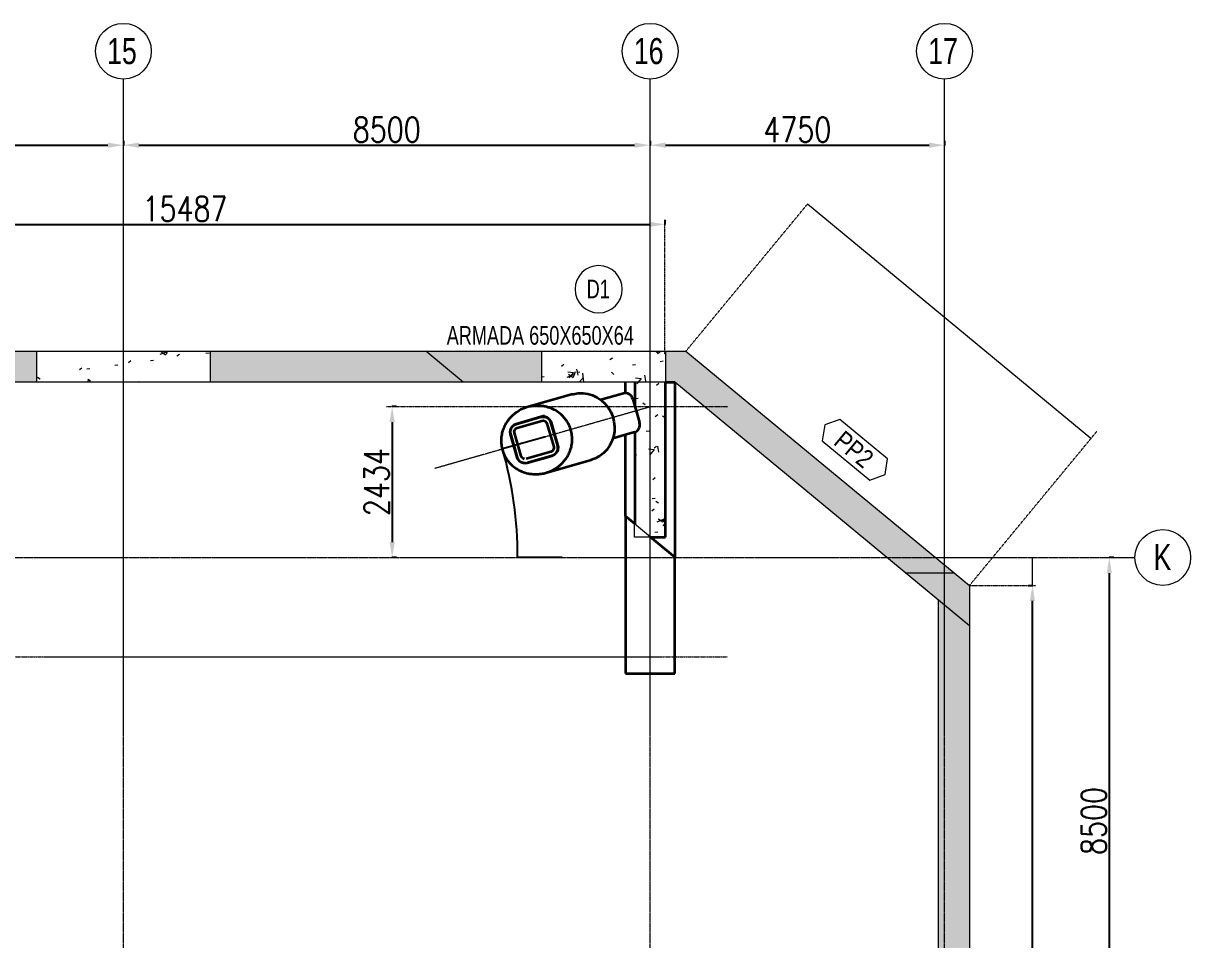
# Model space of a CAD drawing. Header units: metres. Extents: x -5444 to 112500, y -2287 to 89414.
# Drawn here: x 87564 to 106401, y 24785 to 39566 of the extents above; entities that cross this region are included whole.
import ezdxf

# ---------------------------------------------------------------- set-up
doc = ezdxf.new("R2010")
doc.units = ezdxf.units.M
doc.header["$LTSCALE"] = 10
doc.linetypes.add('Grid Line', pattern=[3.33375, 1.905, -0.47625, 0.47625, -0.47625])
doc.linetypes.add('Hidden 0_75', pattern=[0.225, 0.1125, -0.1125])
doc.layers.add('COTAS', color=8, linetype='Continuous')
for name, color, linetype, lineweight in [('E_CIMENTACION-1', 254, 'Continuous', 18), ('E_CIMENTACION-2', 253, 'Continuous', 18), ('E_CIMENTACION-3', 8, 'Continuous', 18), ('E_CIMENTACION-4', 7, 'Continuous', 18), ('E_COLUMNAS-1', 4, 'Continuous', 35), ('E_DETALLES-1', 7, 'Hidden 0_75', 9), ('E_DIM', 2, 'Continuous', 9), ('E_DIM-1', 2, 'Continuous', 18), ('E_EJES', 8, 'Continuous', 9), ('E_EJES-1', 8, 'Grid Line', 9), ('E_MUROS-1', 10, 'Continuous', 18), ('E_MUROS-2', 253, 'Continuous', 18), ('E_TEXTO', 3, 'Continuous', 9)]:
    doc.layers.add(name, color=color, linetype=linetype, lineweight=lineweight)
doc.styles.add('Arial Narrow', font='', dxfattribs={"width": 0.85, "height": 0.3})
doc.styles.add('Arial Narrow_1', font='', dxfattribs={"height": 0.3})
doc.styles.add('CNI_COTAS', font='romans.shx', dxfattribs={"width": 0.8})
doc.styles.add('Swis721 LtCn BT', font='swisscl.ttf', dxfattribs={"height": 0.42})
doc.styles.add('Yu Gothic UI Light', font='Yu Gothic UI Light.ttf', dxfattribs={"height": 0.225})
doc.styles.get('Arial Narrow').set_extended_font_data('Arial Narrow')
doc.styles.get('Arial Narrow_1').set_extended_font_data('Arial Narrow')
doc.dimstyles.new('1.5', dxfattribs={"dimscale": 0, "dimtxt": 400, "dimasz": 250, "dimexe": 4, "dimexo": 4, "dimgap": 50, "dimtad": 1, "dimdec": 0, "dimzin": 4, "dimdsep": 46, "dimtxsty": 'CNI_COTAS', "dimcen": 0, "dimclrd": 256, "dimclrt": 3, "dimadec": 0, "dimazin": 0, "dimtfac": 1, "dimtdec": 0, "dimtmove": 2, "dimatfit": 0, "dimfxl": 0.05, "dimtolj": 1, "dimtzin": 0, "dimarcsym": 0})
doc.dimstyles.new('CNI_COTAS_1', dxfattribs={"dimscale": 0.3048, "dimtxt": 0.235657, "dimasz": 0.492126, "dimexe": 0.246063, "dimexo": 0.0625, "dimgap": 0.049213, "dimtad": 1, "dimrnd": 0.01, "dimzin": 0, "dimdsep": 46, "dimtxsty": 'Yu Gothic UI Light', "dimblk1": 'OPEN30', "dimblk2": 'OPEN30', "dimsah": 1, "dimcen": 0.09, "dimdle": 0.246063, "dimazin": 0, "dimtfac": 1, "dimtdec": 4, "dimtix": 1, "dimtmove": 2, "dimatfit": 3, "dimfxl": 0.246063, "dimfxlon": 1, "dimtvp": 1, "dimtolj": 1, "dimtzin": 0, "dimlwd": 18, "dimlwe": 18, "dimarcsym": 2})
doc.dimstyles.new('CNI_COTAS_RADIAL', dxfattribs={"dimscale": 0.3048, "dimtxt": 0.235657, "dimasz": 0.984252, "dimexe": 1.181102, "dimexo": 0.738189, "dimgap": 0.492126, "dimtad": 1, "dimrnd": 0.01, "dimzin": 0, "dimdsep": 46, "dimtxsty": 'Yu Gothic UI Light', "dimblk1": 'OPEN30', "dimblk2": 'OPEN30', "dimsah": 1, "dimcen": 0.09, "dimdle": 0.246063, "dimazin": 0, "dimtfac": 1, "dimtdec": 4, "dimtix": 1, "dimtmove": 0, "dimatfit": 3, "dimfxl": 1, "dimtvp": 1, "dimtolj": 1, "dimtzin": 0, "dimarcsym": 2})
pattern_1 = [(50, (95341.5, -135213.6), (1092.9874, -96.024), [114, -1257]), (355, (95341.5, -135213.6), (-211.8535, 1146.828), [91, -1006]), (100.451, (95432.5, -135221.6), (882.091, 1050.433), [97, -1069]), (46.184, (95341.5, -134908.6), (1626.246, -252.121), [171, -1886]), (96.636, (95477.5, -134929.6), (1423.989, 1484.504), [146, -1603]), (351.184, (95341.5, -134908.6), (1424.305, 1484.244), [137, -1509]), (21, (95493.5, -134984.6), (909.395, -613.8754), [114, -1257]), (326, (95493.5, -134984.6), (370.702, 1105.747), [91, -1006]), (71.451, (95569.5, -135036.6), (1280.754, 491.083), [97, -1069]), (37.5, (95341.5, -135213.64), (19.0208, 507.4399), [50, -943, 50, -971, -1010]), (37.5, (95341.5, -135213.64), (19.0208, 507.4399), [-2015, 50, -959]), (7.5, (95341.5, -135213.64), (400.9215, 601.4765), [50, -532, 50, -920, -385]), (7.5, (95341.5, -135213.64), (400.9215, 601.4765), [-1553, 50, -335]), (327.5, (95001.5, -135213.64), (813.8092, -34.6925), [50, -331, 50, -1138, -1577]), (327.5, (95001.5, -135213.64), (813.8092, -34.6925), [-1570, 50, -1527]), (317.5, (94849.5, -135213.64), (888.673, 152.753), [50, -445, 50, -739, -1120]), (317.5, (94849.5, -135213.64), (888.673, 152.753), [-1285, 50, -1070])]

# ---------------------------------------------------------------- blocks, each defined once
blk = doc.blocks.new('EST_SCM_RECALCE_12 - EST_SCM_RECALCE_10-2313968-_0_00m_LOC COLUMNAS Y MUROS PISO 1')
at = {"layer": 'E_COLUMNAS-1'}
for p, q in [((1.938, 168.813), (1.938, 168.992)), ((2.088, 168.992), (2.088, 168.617)), ((2.588, 166.492), (2.588, 168.992)), ((2.588, 168.992), (2.738, 168.992)), ((2.738, 168.992), (2.738, 166.167)), ((1.938, 166.829), (1.938, 168.142)), ((2.088, 168.186), (2.088, 166.705)), ((2.088, 166.705), (1.938, 166.829)), ((1.938, 166.829), (1.938, 164.291)), ((2.738, 166.167), (2.345, 166.492)), ((2.345, 166.492), (2.588, 166.492)), ((2.738, 164.291), (2.738, 166.167)), ((1.938, 164.291), (2.738, 164.291))]:
    blk.add_line(p, q, dxfattribs=at)
blk = doc.blocks.new('EST_SCM_CAMISA_17 - EST_SCM_CAMISA_17-3512074-_0_00m_LOC COLUMNAS Y MUROS PISO 1')
at = {"layer": 'E_COLUMNAS-1'}
for p, q in [((1.047, 168.799), (0.317, 168.591)), ((0.139, 168.318), (0.536, 168.433)), ((0.7, 168.346), (0.808, 167.968)), ((0.154, 167.78), (0.046, 168.158)), ((0.715, 167.808), (0.318, 167.694)), ((0.618, 167.533), (1.348, 167.74))]:
    blk.add_line(p, q, dxfattribs=at)
at = {"layer": 'E_COLUMNAS-1', "flags": 128}
for points in [[(1.045, 168.798), (1.059, 168.802), (1.136, 168.815), (1.215, 168.817)], [(1.215, 168.817), (1.293, 168.806), (1.369, 168.783), (1.442, 168.749), (1.509, 168.704), (1.569, 168.65), (1.62, 168.587), (1.663, 168.516), (1.695, 168.441), (1.715, 168.361), (1.725, 168.28), (1.722, 168.198), (1.708, 168.118), (1.682, 168.041), (1.646, 167.969), (1.599, 167.904), (1.544, 167.847), (1.481, 167.8), (1.411, 167.763), (1.337, 167.737)], [(0.536, 168.433), (0.566, 168.438), (0.595, 168.437), (0.624, 168.429), (0.65, 168.415), (0.672, 168.396), (0.689, 168.373), (0.7, 168.346)], [(0.046, 168.158), (0.042, 168.186), (0.044, 168.215), (0.052, 168.243), (0.067, 168.268), (0.087, 168.289), (0.112, 168.306), (0.139, 168.318)], [(0.774, 167.842), (0.767, 167.836), (0.743, 167.819), (0.715, 167.808)], [(0.795, 167.869), (0.787, 167.858), (0.774, 167.842)], [(0.808, 167.968), (0.813, 167.939), (0.811, 167.911), (0.802, 167.883), (0.795, 167.869)], [(0.289, 167.688), (0.259, 167.69), (0.23, 167.697), (0.204, 167.711), (0.182, 167.73), (0.165, 167.753), (0.154, 167.78)]]:
    blk.add_lwpolyline(points, dxfattribs=at)
at = {"layer": 'E_COLUMNAS-1'}
for points in [[(0.5, 168.613), (0.486, 168.614), (0.458, 168.614), (0.402, 168.61), (0.305, 168.592), (0.174, 168.538), (0.063, 168.45), (-0.008, 168.363), (-0.051, 168.29), (-0.083, 168.212), (-0.102, 168.13), (-0.108, 168.045), (-0.101, 167.961), (-0.081, 167.879), (-0.047, 167.801), (-0.002, 167.73), (0.058, 167.662), (0.136, 167.6), (0.229, 167.551), (0.313, 167.525), (0.383, 167.513), (0.418, 167.511), (0.435, 167.51)], [(0.435, 167.51), (0.449, 167.51), (0.477, 167.51), (0.533, 167.514), (0.63, 167.532), (0.761, 167.585), (0.873, 167.674), (0.944, 167.761), (0.987, 167.834), (1.018, 167.912), (1.038, 167.994), (1.044, 168.078), (1.036, 168.163), (1.016, 168.244), (0.983, 168.322), (0.937, 168.393), (0.877, 168.462), (0.8, 168.524), (0.706, 168.573), (0.622, 168.599), (0.553, 168.61), (0.518, 168.613), (0.5, 168.613)]]:
    blk.add_open_spline(points, degree=3, knots=[0, 0, 0, 0, 0.02381, 0.047619, 0.095238, 0.190476, 0.285714, 0.333333, 0.380952, 0.428571, 0.47619, 0.52381, 0.571429, 0.619048, 0.666667, 0.714286, 0.761905, 0.821429, 0.880952, 0.940476, 0.970238, 1, 1, 1, 1], dxfattribs=at)
blk = doc.blocks.new('Grid - CNI_NOMBRE EJES-372759-_0_00m_LOC COLUMNAS Y MUROS PISO 1')
at = {"layer": 'E_EJES'}
blk.add_circle((0, 0), 0.003, dxfattribs=at)
blk = doc.blocks.new('DIMBLOCK4-_0_00m_LOC COLUMNAS Y MUROS PISO 1')
at = {"layer": 'COTAS', "color": 0, "lineweight": -2, "transparency": 16777216}
for p, q in [((105160, 30949), (105085, 30949)), ((105160, 22449), (105085, 22449))]:
    blk.add_line(p, q, dxfattribs=at)
at = {"layer": 'COTAS', "lineweight": -2, "transparency": 16777216}
blk.add_line((105089, 30699), (105089, 22699), dxfattribs=at)
at = {"layer": 'COTAS', "transparency": 16777216}
for points in [[(105047, 30699), (105130, 30699), (105089, 30949)], [(105047, 22699), (105130, 22699), (105089, 22449)]]:
    blk.add_solid(points, dxfattribs=at)
at = {"layer": 'Defpoints', "color": 0, "transparency": 16777216}
for p in [(105164, 30949), (105089, 22449), (105164, 22449)]:
    blk.add_point(p, dxfattribs=at)
at = {"layer": 'COTAS', "color": 3, "transparency": 16777216, "insert": (104839, 26699), "char_height": 400, "width": 2.26, "attachment_point": 5, "rotation": 90, "style": 'CNI_COTAS'}
blk.add_mtext('\\A1;8500', dxfattribs=at)
blk = doc.blocks.new('DIMBLOCK16-_0_00m_LOC COLUMNAS Y MUROS PISO 1')
at = {"layer": 'COTAS', "color": 0, "lineweight": -2, "transparency": 16777216}
for p, q in [((80679, 37672), (80679, 37597)), ((89179, 37672), (89179, 37597))]:
    blk.add_line(p, q, dxfattribs=at)
at = {"layer": 'COTAS', "lineweight": -2, "transparency": 16777216}
blk.add_line((80929, 37601), (88929, 37601), dxfattribs=at)
at = {"layer": 'COTAS', "transparency": 16777216}
for points in [[(80929, 37643), (80929, 37559), (80679, 37601)], [(88929, 37643), (88929, 37559), (89179, 37601)]]:
    blk.add_solid(points, dxfattribs=at)
at = {"layer": 'Defpoints', "color": 0, "transparency": 16777216}
for p in [(80679, 37676), (89179, 37676), (89179, 37601)]:
    blk.add_point(p, dxfattribs=at)
at = {"layer": 'COTAS', "color": 3, "transparency": 16777216, "insert": (84929, 37851), "char_height": 400, "width": 2.26, "attachment_point": 5, "style": 'CNI_COTAS'}
blk.add_mtext('\\A1;8500', dxfattribs=at)
blk = doc.blocks.new('DIMBLOCK17-_0_00m_LOC COLUMNAS Y MUROS PISO 1')
at = {"layer": 'COTAS', "color": 0, "lineweight": -2, "transparency": 16777216}
for p, q in [((89179, 37672), (89179, 37597)), ((97679, 37672), (97679, 37597))]:
    blk.add_line(p, q, dxfattribs=at)
at = {"layer": 'COTAS', "lineweight": -2, "transparency": 16777216}
blk.add_line((89429, 37601), (97429, 37601), dxfattribs=at)
at = {"layer": 'COTAS', "transparency": 16777216}
for points in [[(89429, 37643), (89429, 37559), (89179, 37601)], [(97429, 37643), (97429, 37559), (97679, 37601)]]:
    blk.add_solid(points, dxfattribs=at)
at = {"layer": 'Defpoints', "color": 0, "transparency": 16777216}
for p in [(89179, 37676), (97679, 37676), (97679, 37601)]:
    blk.add_point(p, dxfattribs=at)
at = {"layer": 'COTAS', "color": 3, "transparency": 16777216, "insert": (93429, 37851), "char_height": 400, "width": 2.26, "attachment_point": 5, "style": 'CNI_COTAS'}
blk.add_mtext('\\A1;8500', dxfattribs=at)
blk = doc.blocks.new('DIMBLOCK18-_0_00m_LOC COLUMNAS Y MUROS PISO 1')
at = {"layer": 'COTAS', "color": 0, "lineweight": -2, "transparency": 16777216}
for p, q in [((97679, 37672), (97679, 37597)), ((102429, 37672), (102429, 37597))]:
    blk.add_line(p, q, dxfattribs=at)
at = {"layer": 'COTAS', "lineweight": -2, "transparency": 16777216}
blk.add_line((97929, 37601), (102179, 37601), dxfattribs=at)
at = {"layer": 'COTAS', "transparency": 16777216}
for points in [[(97929, 37643), (97929, 37559), (97679, 37601)], [(102179, 37643), (102179, 37559), (102429, 37601)]]:
    blk.add_solid(points, dxfattribs=at)
at = {"layer": 'Defpoints', "color": 0, "transparency": 16777216}
for p in [(97679, 37676), (102429, 37676), (102429, 37601)]:
    blk.add_point(p, dxfattribs=at)
at = {"layer": 'COTAS', "color": 3, "transparency": 16777216, "insert": (100054, 37851), "char_height": 400, "width": 2.24, "attachment_point": 5, "style": 'CNI_COTAS'}
blk.add_mtext('\\A1;4750', dxfattribs=at)
blk = doc.blocks.new('DIMBLOCK42-_0_00m_LOC COLUMNAS Y MUROS PISO 1')
at = {"layer": 'COTAS', "color": 0, "lineweight": -2, "transparency": 16777216}
for p, q in [((93587, 33383), (93512, 33383)), ((93587, 30949), (93512, 30949))]:
    blk.add_line(p, q, dxfattribs=at)
at = {"layer": 'COTAS', "lineweight": -2, "transparency": 16777216}
blk.add_line((93516, 33133), (93516, 31199), dxfattribs=at)
at = {"layer": 'COTAS', "transparency": 16777216}
for points in [[(93474, 33133), (93558, 33133), (93516, 33383)], [(93474, 31199), (93558, 31199), (93516, 30949)]]:
    blk.add_solid(points, dxfattribs=at)
at = {"layer": 'Defpoints', "color": 0, "transparency": 16777216}
for p in [(93591, 33383), (93516, 30949), (93591, 30949)]:
    blk.add_point(p, dxfattribs=at)
at = {"layer": 'COTAS', "color": 3, "transparency": 16777216, "insert": (93266, 32166), "char_height": 400, "width": 2.28, "attachment_point": 5, "rotation": 90, "style": 'CNI_COTAS'}
blk.add_mtext('\\A1;2434', dxfattribs=at)
blk = doc.blocks.new('DIMBLOCK113-_0_00m_LOC COLUMNAS Y MUROS PISO 1')
at = {"layer": 'COTAS', "color": 0, "lineweight": -2, "transparency": 16777216}
for p, q in [((82429, 36395), (82429, 36320)), ((97916, 36395), (97916, 36320))]:
    blk.add_line(p, q, dxfattribs=at)
at = {"layer": 'COTAS', "lineweight": -2, "transparency": 16777216}
blk.add_line((82679, 36324), (97666, 36324), dxfattribs=at)
at = {"layer": 'COTAS', "transparency": 16777216}
for points in [[(82679, 36365), (82679, 36282), (82429, 36324)], [(97666, 36365), (97666, 36282), (97916, 36324)]]:
    blk.add_solid(points, dxfattribs=at)
at = {"layer": 'Defpoints', "color": 0, "transparency": 16777216}
for p in [(82429, 36399), (97916, 36399), (97916, 36324)]:
    blk.add_point(p, dxfattribs=at)
at = {"layer": 'COTAS', "color": 3, "transparency": 16777216, "insert": (90173, 36574), "char_height": 400, "width": 2.73, "attachment_point": 5, "style": 'CNI_COTAS'}
blk.add_mtext('\\A1;15487', dxfattribs=at)
blk = doc.blocks.new('CNI_TAG PANTALLAS Y CONTENCIONES_MARCA - CNI_TAG PANTALLA_MARCA-583536-_0_00m_LOC COLUMNAS Y MUROS PISO 1')
at = {"layer": 'E_TEXTO'}
for p, q in [((-0.00291, 0.00304), (-0.00377, 0.00155)), ((0.00374, 0.00304), (-0.00291, 0.00304)), ((0.00461, 0.00155), (0.00374, 0.00304)), ((-0.00377, 0.00155), (-0.00291, 0.00005)), ((0.00374, 0.00005), (0.00461, 0.00155)), ((-0.00291, 0.00005), (0.00374, 0.00005))]:
    blk.add_line(p, q, dxfattribs=at)
blk = doc.blocks.new('DIMBLOCK165-_0_00m_LOC COLUMNAS Y MUROS PISO 1')
at = {"layer": 'COTAS', "color": 0, "lineweight": -2, "transparency": 16777216}
for p, q in [((103777, 30499), (103852, 30499)), ((103777, 2119), (103852, 2119))]:
    blk.add_line(p, q, dxfattribs=at)
at = {"layer": 'COTAS', "lineweight": -2, "transparency": 16777216}
blk.add_line((103848, 2369), (103848, 30249), dxfattribs=at)
at = {"layer": 'COTAS', "transparency": 16777216}
for points in [[(103806, 30249), (103889, 30249), (103848, 30499)], [(103806, 2369), (103889, 2369), (103848, 2119)]]:
    blk.add_solid(points, dxfattribs=at)
at = {"layer": 'Defpoints', "color": 0, "transparency": 16777216}
for p in [(103773, 30499), (103848, 30499), (103773, 2119)]:
    blk.add_point(p, dxfattribs=at)
at = {"layer": 'COTAS', "color": 3, "transparency": 16777216, "insert": (103598, 16309), "char_height": 400, "width": 2.92, "attachment_point": 5, "rotation": 90, "style": 'CNI_COTAS'}
blk.add_mtext('\\A1;28380', dxfattribs=at)
blk = doc.blocks.new('_Open30')
at = {"color": 0, "linetype": 'ByBlock', "lineweight": -2}
for p, q in [((-1, 0), (0, 0)), ((0, 0), (-1, 0)), ((0, 0), (-1, 0))]:
    blk.add_line(p, q, dxfattribs=at)
blk = doc.blocks.new('DIMBLOCK166-_0_00m_LOC COLUMNAS Y MUROS PISO 1')
at = {"layer": 'Defpoints', "color": 0, "transparency": 16777216}
for p in [(103773, 30949), (103848, 30949), (103773, 30499)]:
    blk.add_point(p, dxfattribs=at)
at = {"layer": 'E_DIM-1', "color": 0, "lineweight": 18, "transparency": 16777216}
for p, q in [((103848, 30949), (103848, 30949)), ((103848, 30499), (103848, 30949)), ((103848, 30499), (103848, 30499))]:
    blk.add_line(p, q, dxfattribs=at)
at = {"layer": 'E_DIM-1', "color": 0, "lineweight": 18, "transparency": 16777216, "xscale": 0.15, "yscale": 0.15, "zscale": 0.15}
for p, rotation in [((103848, 30949), 90), ((103848, 30499), 270)]:
    blk.add_blockref('_Open30', p, dxfattribs=dict(at, rotation=rotation))
at = {"layer": 'E_DIM-1', "color": 0, "transparency": 16777216, "insert": (103689, 30860), "char_height": 0.225, "width": 0.694, "attachment_point": 1, "rotation": 90, "line_spacing_factor": 1.142579, "style": 'Yu Gothic UI Light'}
blk.add_mtext('\\A1;450.02', dxfattribs=at)
blk = doc.blocks.new('DIMBLOCK171-_0_00m_LOC COLUMNAS Y MUROS PISO 1')
at = {"layer": 'Defpoints', "color": 0, "transparency": 16777216}
for p in [(82684, 32808), (83247, 32064), (82423, 30949), (89195, 30949)]:
    blk.add_point(p, dxfattribs=at)
at = {"layer": 'E_DIM', "color": 0, "lineweight": -2, "transparency": 16777216}
for p, q in [((82684, 32808), (83376, 32610)), ((82424, 30949), (83144, 30949))]:
    blk.add_line(p, q, dxfattribs=at)
blk.add_arc((89195, 30949), 6052, 164.0666, 179.9972, dxfattribs=at)
at = {"layer": 'E_DIM', "color": 0, "lineweight": -2, "transparency": 16777216, "xscale": 0.3, "yscale": 0.3, "zscale": 0.3}
for p, rotation in [((83376, 32610), 74.06517757352353), ((83143, 30949), 269.9985798199593)]:
    blk.add_blockref('_Open30', p, dxfattribs=dict(at, rotation=rotation))
at = {"layer": 'E_DIM', "color": 0, "transparency": 16777216, "insert": (83202, 31788), "char_height": 0.225, "width": 0.982, "attachment_point": 5, "rotation": 82.0319, "style": 'Yu Gothic UI Light'}
blk.add_mtext('\\A1;15.94°', dxfattribs=at)
blk = doc.blocks.new('DIMBLOCK172-_0_00m_LOC COLUMNAS Y MUROS PISO 1')
at = {"layer": 'Defpoints', "color": 0, "transparency": 16777216}
for p in [(95988, 32897), (95513, 31539), (89164, 30949), (96261, 30949)]:
    blk.add_point(p, dxfattribs=at)
at = {"layer": 'E_DIM', "color": 0, "lineweight": -2, "transparency": 16777216}
for p, q in [((95988, 32897), (95295, 32700)), ((96260, 30949), (95540, 30949))]:
    blk.add_line(p, q, dxfattribs=at)
blk.add_arc((89164, 30949), 6377, 0.0027, 15.9336, dxfattribs=at)
at = {"layer": 'E_DIM', "color": 0, "lineweight": -2, "transparency": 16777216, "xscale": 0.3, "yscale": 0.3, "zscale": 0.3}
for p, rotation in [((95296, 32700), 105.9349297055986), ((95541, 30949), 270.0013476978762)]:
    blk.add_blockref('_Open30', p, dxfattribs=dict(at, rotation=rotation))
at = {"layer": 'E_DIM', "color": 0, "transparency": 16777216, "insert": (95479, 31833), "char_height": 0.225, "width": 0.982, "attachment_point": 5, "rotation": 277.9681, "style": 'Yu Gothic UI Light'}
blk.add_mtext('\\A1;15.94°', dxfattribs=at)
blk = doc.blocks.new('CNI_TAG COLUMNAS CONCRETO MARCA - CNI_COLUMNA CONCRETO-582370-_0_00m_LOC COLUMNAS Y MUROS PISO 1')
at = {"layer": 'E_TEXTO'}
for start, end in [(360, 180), (180, 360)]:
    blk.add_arc((0.00026, -0.00015), 0.00254, start, end, dxfattribs=at)
blk = doc.blocks.new('DIMBLOCK180-_0_00m_LOC COLUMNAS Y MUROS PISO 1')
at = {"layer": 'Defpoints', "color": 0, "transparency": 16777216}
for p in [(100169, 36591), (100217, 36649), (104743, 32809)]:
    blk.add_point(p, dxfattribs=at)
at = {"layer": 'E_DIM-1', "color": 0, "lineweight": 18, "transparency": 16777216}
for p, q in [((100215, 36647), (100217, 36649)), ((104791, 32867), (100217, 36649)), ((104790, 32866), (104791, 32867))]:
    blk.add_line(p, q, dxfattribs=at)
at = {"layer": 'E_DIM-1', "color": 0, "lineweight": 18, "transparency": 16777216, "xscale": 0.15, "yscale": 0.15, "zscale": 0.15}
for p, rotation in [((100217, 36649), 140.4201997620596), ((104791, 32867), 320.4201997620596)]:
    blk.add_blockref('_Open30', p, dxfattribs=dict(at, rotation=rotation))
at = {"layer": 'E_DIM-1', "color": 0, "transparency": 16777216, "insert": (102888, 34646), "char_height": 0.225, "width": 0.694, "attachment_point": 1, "rotation": 320.4202, "line_spacing_factor": 1.142579, "style": 'Yu Gothic UI Light'}
blk.add_mtext('\\A1;5935.00', dxfattribs=at)

msp = doc.modelspace()

# ---------------------------------------------------------------- hatches: boundary and pattern name
at = {"layer": 'E_CIMENTACION-1'}
h = msp.add_hatch(dxfattribs=at)
h.set_pattern_fill('FP_1', color=256, scale=1000, style=0, pattern_type=2)
h.set_pattern_definition(pattern_1)
h.paths.add_polyline_path([(87779.4029, 33778.7626), (90579.4029, 33778.7626), (90579.4029, 34278.7626), (87779.4029, 34278.7626)])
at = {"layer": 'E_CIMENTACION-3'}
h = msp.add_hatch(dxfattribs=at)
h.set_pattern_fill('FP_1', color=256, scale=1000, style=0, pattern_type=2)
h.set_pattern_definition(pattern_1)
h.paths.add_polyline_path([(97759.7867, 33778.7626), (97929.1922, 33778.7626), (97929.1922, 34278.7626), (95929.1922, 34278.7626), (95929.1922, 33778.7626), (96909.7978, 33778.7626)])
h = msp.add_hatch(dxfattribs=at)
h.set_pattern_fill('FP_2', color=256, scale=1000, style=0, pattern_type=2)
h.set_pattern_definition(pattern_1)
h.paths.add_polyline_path([(97686.0734, 31278.7626), (97929.1922, 31278.7626), (97929.1922, 33778.7626), (97429.1922, 33778.7626), (97429.1922, 33403.5358), (97508.1635, 33126.9696), (97513.2702, 33087.2921), (97506.37, 33048.2115), (97488.1383, 33013.5533), (97460.3596, 32986.7102), (97429.1922, 32971.2757), (97429.1922, 31491.1208), (97655.8221, 31303.7707)])
at = {"layer": 'E_MUROS-1'}
h = msp.add_hatch(color=256, dxfattribs=at)
h.paths.add_polyline_path([(94661.9224, 33778.7626), (94057.0922, 34278.7626), (90579.4029, 34278.7626), (90579.4029, 33778.7626), (91809.8645, 33778.7626)])
h.paths.add_polyline_path([(87779.4029, 33778.7626), (87779.4029, 34278.7626), (82429.4029, 34278.7626), (82429.4029, 33778.7626), (85009.9534, 33778.7626)])
h = msp.add_hatch(color=256, dxfattribs=at)
h.paths.add_polyline_path([(94661.9224, 33778.7626), (95929.1922, 33778.7626), (95929.1922, 34278.7626), (94057.0922, 34278.7626), (94520.1273, 33895.9815)])
h.paths.add_polyline_path([(97929.1922, 33778.7626), (98077.1806, 33778.7626), (97929.1922, 33901.1015), (97929.1922, 33895.9815)])
for points in [[(102581.6183, 30703.7707), (98257.0922, 34278.7626), (97929.1922, 34278.7626), (97929.1922, 33901.1015), (101796.8766, 30703.7707), (101830.0717, 30703.7707)], [(102830.0717, 29849.6508), (102830.0717, 30498.3797), (102581.6183, 30703.7707), (101796.8766, 30703.7707), (102618.2541, 30024.7558)]]:
    msp.add_hatch(color=256, dxfattribs=at).paths.add_polyline_path(points)
h = msp.add_hatch(color=256, dxfattribs=at)
h.paths.add_polyline_path([(102330.0717, 2118.7626), (102830.0717, 2118.7626), (102830.0717, 12298.7789), (102330.0717, 12298.7789), (102330.0717, 2618.7626)])
h.paths.add_polyline_path([(102830.0717, 14798.7789), (102830.0717, 21598.7789), (102330.0717, 21598.7789), (102330.0717, 14798.7789)])
h.paths.add_polyline_path([(102830.0717, 24098.7789), (102830.0717, 29849.6508), (102330.0717, 30262.9899), (102330.0717, 24098.7789), (102581.6183, 24098.7789)])

# ---------------------------------------------------------------- linework, layer by layer
at = {"layer": 'E_CIMENTACION-2'}
for p, q in [((87779.4029, 33778.7626), (87779.4029, 34278.7626)), ((87779.4029, 34278.7626), (90579.4029, 34278.7626)), ((90579.4029, 34278.7626), (90579.4029, 33778.7626)), ((90579.4029, 33778.7626), (87779.4029, 33778.7626))]:
    msp.add_line(p, q, dxfattribs=at)
at = {"layer": 'E_CIMENTACION-4'}
for p, q in [((95929.1922, 33778.7626), (95929.1922, 34278.7626)), ((95929.1922, 34278.7626), (97929.1922, 34278.7626)), ((97929.1922, 34278.7626), (97929.1922, 33778.7626)), ((97929.1922, 33778.7626), (95929.1922, 33778.7626)), ((97429.1922, 33403.5358), (97429.1922, 33778.7626)), ((97929.1922, 33778.7626), (97929.1922, 31278.7626)), ((97429.1922, 31491.1208), (97429.1922, 32971.9394)), ((97429.1922, 31303.7707), (97429.1922, 31491.1208)), ((97686.0734, 31278.7626), (97429.1922, 31491.1208)), ((97429.1922, 31278.7626), (97429.1922, 31303.7707)), ((97686.0734, 31278.7626), (97429.1922, 31278.7626)), ((97929.1922, 31278.7626), (97686.0734, 31278.7626))]:
    msp.add_line(p, q, dxfattribs=at)
at = {"layer": 'E_COLUMNAS-1'}
for p, q in [((97247.4094, 33595.3643), (96882.8557, 33491.6705)), ((97399.9837, 33505.8272), (97508.1635, 33126.9696)), ((95914.8494, 33216.3305), (95518.1946, 33103.0688)), ((95535.773, 33041.5302), (95932.4278, 33154.7918)), ((95972.4071, 33232.7023), (95914.9872, 33216.3697)), ((96014.4375, 33111.6511), (96122.6544, 32732.804)), ((96187.0857, 32751.2018), (96078.8687, 33130.0489)), ((97425.7532, 32970.3096), (97077.4764, 32870.825)), ((95424.4889, 32943.1959), (95532.7059, 32564.3488)), ((95597.1371, 32582.7467), (95488.9202, 32961.5937)), ((96075.8016, 32652.8675), (95679.1468, 32539.6059)), ((95696.7252, 32478.0673), (96093.38, 32591.3289)), ((95696.5874, 32478.028), (96059.3833, 32581.2218))]:
    msp.add_line(p, q, dxfattribs=at)
at = {"layer": 'E_COLUMNAS-1', "flags": 128}
for points in [[(96078.8687, 33130.0489), (96065.3786, 33160.6499), (96044.026, 33186.6578), (96016.2662, 33206.3004), (95983.9908, 33218.2391), (95949.3994, 33221.6601), (95914.8494, 33216.3305)], [(95932.4278, 33154.7918), (95958.4227, 33157.148), (95983.1362, 33149.7768), (96002.806, 33133.8004), (96014.4375, 33111.6511)], [(95518.1946, 33103.0688), (95486.0405, 33089.3516), (95458.4735, 33068.1817), (95437.3723, 33041.0018), (95424.1749, 33009.6642), (95419.7806, 32976.3044), (95424.4889, 32943.1959)], [(95488.9202, 32961.5937), (95487.0978, 32986.544), (95495.3619, 33010.4967), (95512.4543, 33029.8053), (95535.773, 33041.5302)], [(96122.6544, 32732.804), (96124.4768, 32707.8537), (96116.2128, 32683.901), (96099.1203, 32664.5924), (96075.8016, 32652.8675)], [(96093.38, 32591.3289), (96125.5341, 32605.0461), (96153.1011, 32626.216), (96174.2023, 32653.3959), (96187.3998, 32684.7335), (96191.794, 32718.0933), (96187.0857, 32751.2018)], [(95532.7059, 32564.3488), (95546.196, 32533.7479), (95567.5486, 32507.7399), (95595.3084, 32488.0973), (95627.5838, 32476.1587), (95662.1752, 32472.7376), (95696.7252, 32478.0673)], [(95653.1519, 32537.2497), (95628.4384, 32544.6209), (95608.7686, 32560.5973), (95597.1371, 32582.7467)]]:
    msp.add_lwpolyline(points, dxfattribs=at)
at = {"layer": 'E_COLUMNAS-1'}
for centre, start_param, end_param in [((97282.4287, 33472.2479), 4.7134559432, 6.28425227), ((97390.6085, 33093.3902), 3.1426596164, 4.7134559432)]:
    msp.add_ellipse(centre, major_axis=(-35.0193, 123.1164), ratio=0.955131847, start_param=start_param, end_param=end_param, dxfattribs=at)
at = {"layer": 'E_DETALLES-1'}
for p, q in [((98257.3049, 34278.5868), (100216.2284, 36648.219)), ((97916.4029, 34228.7789), (97916.4029, 36327.7789)), ((98929.4029, 33382.7789), (93424.4029, 33382.7789)), ((97693.3946, 33382.7789), (94202.2562, 32384.724)), ((102833.019, 30498.7626), (104888.1772, 32984.8062)), ((102833.019, 30498.7626), (103901.0717, 30498.7626)), ((36332.8029, 29345.6634), (97831.8029, 29345.6634)), ((87929.4029, 29345.8164), (98929.4029, 29345.8164))]:
    msp.add_line(p, q, dxfattribs=at)
at = {"layer": 'E_EJES-1'}
for p, q in [((89179.4029, -1101.314), (89179.4029, 38666.2144)), ((97679.4029, -1101.314), (97679.4029, 38666.2144)), ((102429.4004, -1101.314), (102429.4004, 38666.2144)), ((-3637.6038, 30948.7789), (105501.3014, 30948.7789))]:
    msp.add_line(p, q, dxfattribs=at)
at = {"layer": 'E_MUROS-2'}
for p, q in [((82429.4029, 34278.7626), (87779.4029, 34278.7626)), ((90579.4029, 34278.7626), (95929.1922, 34278.7626)), ((94661.9224, 33778.7626), (94057.0922, 34278.7626)), ((97929.1922, 34278.7626), (98257.0922, 34278.7626)), ((98257.0922, 34278.7626), (102830.0717, 30498.3797)), ((87779.4029, 33778.7626), (82429.4029, 33778.7626)), ((95929.1922, 33778.7626), (90579.4029, 33778.7626)), ((98077.1806, 33778.7626), (97929.1922, 33778.7626)), ((102830.0717, 29849.6508), (98077.1806, 33778.7626)), ((101796.8766, 30703.7707), (102581.6183, 30703.7707)), ((102830.0717, 30498.3797), (102830.0717, 24098.7789)), ((102330.0717, 24098.7789), (102330.0717, 30262.9899))]:
    msp.add_line(p, q, dxfattribs=at)

# ---------------------------------------------------------------- block references
at = {"layer": 'E_COLUMNAS-1', "xscale": 1000, "yscale": 1000, "zscale": 1000}
for name, p in [('EST_SCM_RECALCE_12 - EST_SCM_RECALCE_10-2313968-_0_00m_LOC COLUMNAS Y MUROS PISO 1', (95341.5002, -135213.6412)), ('EST_SCM_CAMISA_17 - EST_SCM_CAMISA_17-3512074-_0_00m_LOC COLUMNAS Y MUROS PISO 1', (95379.8126, -135216.4727))]:
    msp.add_blockref(name, p, dxfattribs=at)
at = {"layer": 'E_EJES', "xscale": 149999.9999999999, "yscale": 149999.9999999999, "zscale": 149999.9999999999}
for p in [(89179.4029, 39116.2144), (97679.4029, 39116.2144), (102429.4004, 39116.2144)]:
    msp.add_blockref('Grid - CNI_NOMBRE EJES-372759-_0_00m_LOC COLUMNAS Y MUROS PISO 1', p, dxfattribs=at)
at = {"layer": 'E_EJES', "xscale": 149999.9999999999, "yscale": 149999.9999999999, "zscale": 149999.9999999999, "rotation": 269.9999999999994}
msp.add_blockref('Grid - CNI_NOMBRE EJES-372759-_0_00m_LOC COLUMNAS Y MUROS PISO 1', (105951.3014, 30948.7789), dxfattribs=at)
at = {"layer": 'E_TEXTO', "xscale": 149999.9999999999, "yscale": 149999.9999999999, "zscale": 149999.9999999999}
msp.add_blockref('CNI_TAG COLUMNAS CONCRETO MARCA - CNI_COLUMNA CONCRETO-582370-_0_00m_LOC COLUMNAS Y MUROS PISO 1', (96808.9954, 35299.9772), dxfattribs=at)
at = {"layer": 'E_TEXTO', "xscale": 149999.9999999999, "yscale": 149999.9999999999, "zscale": 149999.9999999999, "rotation": 320.4201997620601}
msp.add_blockref('CNI_TAG PANTALLAS Y CONTENCIONES_MARCA - CNI_TAG PANTALLA_MARCA-583536-_0_00m_LOC COLUMNAS Y MUROS PISO 1', (100787.9225, 32548.3764), dxfattribs=at)

# ---------------------------------------------------------------- texts
at = {"layer": 'E_EJES', "char_height": 420, "attachment_point": 1, "style": 'Swis721 LtCn BT'}
for s, insert, width in [('15', (88915.9698, 39328.8139), 625.31625), ('16', (97415.9698, 39328.8139), 625.31625), ('17', (102165.9673, 39328.8139), 625.31625), ('K', (105803.4321, 31165.4307), 336.70875)]:
    msp.add_mtext(s, dxfattribs=dict(at, insert=insert, width=width))
at = {"layer": 'E_TEXTO', "char_height": 300, "attachment_point": 1, "style": 'Arial Narrow'}
for s, insert, width in [('D1', (96654.7796, 35431.1886), 459.968203), ('ARMADA 650X650X64', (94396.5658, 34682.9946), 3771.739266)]:
    msp.add_mtext(s, dxfattribs=dict(at, insert=insert, width=width))
at = {"layer": 'E_TEXTO', "insert": (100813.2174, 33017.0031), "char_height": 300, "width": 817.72125, "attachment_point": 1, "rotation": 320.42019976, "style": 'Arial Narrow_1'}
msp.add_mtext('PP2', dxfattribs=at)

# ---------------------------------------------------------------- dimensions: what is measured, and where the dimension line sits
at = {"layer": 'COTAS'}
for base, p1, p2, picture, middle in [((89179.4029, 37600.9156), (80679.4029, 37675.9156), (89179.4029, 37675.9156), 'DIMBLOCK16-_0_00m_LOC COLUMNAS Y MUROS PISO 1', (84929.4029, 37850.9156)), ((97679.4029, 37600.9156), (89179.4029, 37675.9156), (97679.4029, 37675.9156), 'DIMBLOCK17-_0_00m_LOC COLUMNAS Y MUROS PISO 1', (93429.4029, 37850.9156)), ((102429.4004, 37600.9156), (97679.4029, 37675.9156), (102429.4004, 37675.9156), 'DIMBLOCK18-_0_00m_LOC COLUMNAS Y MUROS PISO 1', (100054.4016, 37850.9156)), ((97916.4029, 36323.617), (82429.4029, 36398.617), (97916.4029, 36398.617), 'DIMBLOCK113-_0_00m_LOC COLUMNAS Y MUROS PISO 1', (90172.9029, 36573.617))]:
    dim = msp.add_linear_dim(base=base, p1=p1, p2=p2, dimstyle='1.5', override={"dimscale": 1}, dxfattribs=at)
    dim.commit()
    dim.dimension.update_dxf_attribs({"geometry": picture, "text_midpoint": middle})
for base, p1, p2, picture, middle in [((93515.9117, 30948.7789), (93590.9117, 33382.7789), (93590.9117, 30948.7789), 'DIMBLOCK42-_0_00m_LOC COLUMNAS Y MUROS PISO 1', (93265.9117, 32165.7789)), ((105088.7767, 22448.7789), (105163.7767, 30948.7789), (105163.7767, 22448.7789), 'DIMBLOCK4-_0_00m_LOC COLUMNAS Y MUROS PISO 1', (104838.7767, 26698.7789)), ((103847.6718, 30498.7626), (103772.6718, 2118.7626), (103772.6718, 30498.7626), 'DIMBLOCK165-_0_00m_LOC COLUMNAS Y MUROS PISO 1', (103597.6718, 16308.7626))]:
    dim = msp.add_linear_dim(base=base, p1=p1, p2=p2, angle=90, dimstyle='1.5', override={"dimscale": 1}, dxfattribs=at)
    dim.commit()
    dim.dimension.update_dxf_attribs({"geometry": picture, "text_midpoint": middle})
at = {"layer": 'E_DIM'}
for base, center, p1, p2, override, picture, middle in [((83247.1146, 32064.4879), (89194.9799, 30948.7789), (82683.6236, 32808.0413), (82423.3761, 30948.7789), {"dimpost": '<>', "dimfxl": 1.877388}, 'DIMBLOCK171-_0_00m_LOC COLUMNAS Y MUROS PISO 1', (83201.5378, 31787.7019)), ((95513.3261, 31539.1729), (89163.6421, 30948.7789), (96260.7145, 30948.7789), (95987.9574, 32897.4086), {"dimpost": '<>', "dimfxl": 1.967627}, 'DIMBLOCK172-_0_00m_LOC COLUMNAS Y MUROS PISO 1', (95479.4102, 31832.821))]:
    dim = msp.add_angular_dim_3p(base=base, center=center, p1=p1, p2=p2, dimstyle='CNI_COTAS_RADIAL', override=override, dxfattribs=at)
    dim.commit()
    dim.dimension.update_dxf_attribs({"geometry": picture, "text_midpoint": middle})
at = {"layer": 'E_DIM-1'}
for base, p1, p2, angle, override, picture, middle, turn in [((100216.5876, 36648.6535), (104743.1308, 32809.3493), (100168.8012, 36590.8482), 320.42019976, {"dimpost": '<>', "dimfxl": 5.935}, 'DIMBLOCK180-_0_00m_LOC COLUMNAS Y MUROS PISO 1', (102888.1506, 34645.8485), 320.42019976), ((103847.6718, 30948.7789), (103772.6718, 30498.7626), (103772.6718, 30948.7789), 90, {"dimpost": '<>', "dimfxl": 0.450016}, 'DIMBLOCK166-_0_00m_LOC COLUMNAS Y MUROS PISO 1', (103689.1171, 30860.6375), 90)]:
    dim = msp.add_linear_dim(base=base, p1=p1, p2=p2, angle=angle, dimstyle='CNI_COTAS_1', override=override, dxfattribs=at)
    dim.commit()
    dim.dimension.update_dxf_attribs({"geometry": picture, "text_midpoint": middle, "dimtype": 160, "text_rotation": turn})

doc.saveas('drawing.dxf')
